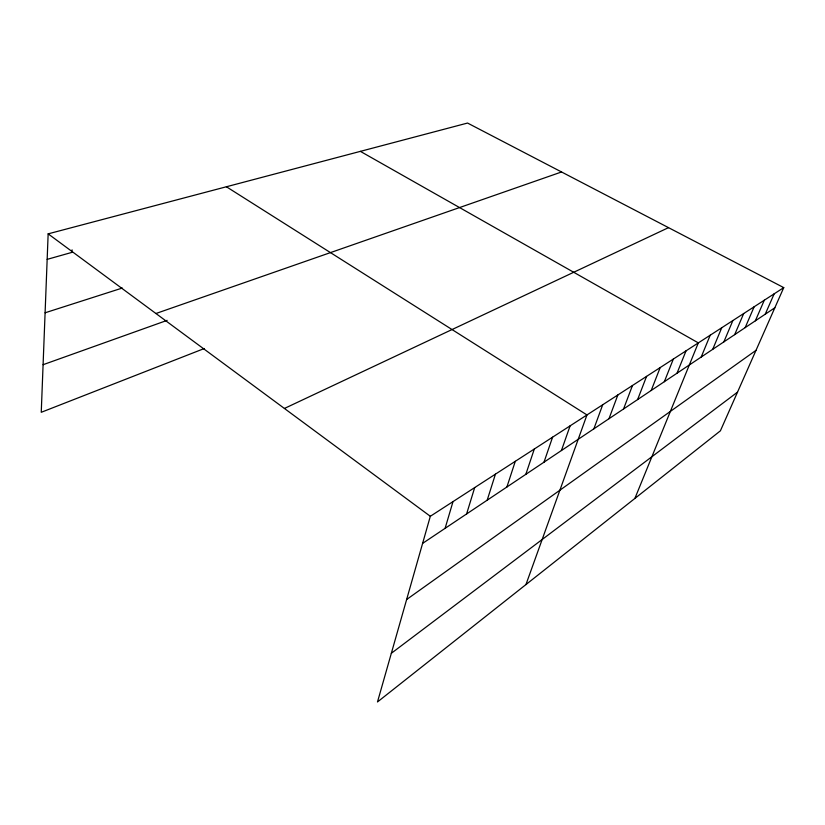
<?xml version="1.0" encoding="UTF-8"?>
<svg xmlns="http://www.w3.org/2000/svg" width="825" height="825" viewBox="0 0 825 825"><rect width="100%" height="100%" fill="white"/><g stroke="black" fill="none" stroke-linecap="round" stroke-linejoin="round"><path stroke-width="1.24" d="M783.75 287.626L430.32 516.285L377.489 701.951L720.4 430.825L783.75 287.626L467.548 123.049L48.149 233.857L41.25 412.294L204.26 348.532M72.084 249.851L71.961 252.368L47.159 259.37M445.098 528.34L453.007 501.61M466.599 513.965L474.684 487.585M487.183 500.198L495.433 474.158M506.901 486.998L515.285 461.309M525.824 474.344L534.322 448.996M543.984 462.196L552.585 437.178M561.423 450.532L570.116 425.834M525.948 584.574L586.967 414.934L226.401 186.759M593.876 428.825L602.704 404.755M608.984 418.718L617.863 394.948M623.556 408.973L632.476 385.492M637.622 399.568L646.573 376.375M651.203 390.472L660.186 367.568M664.342 381.697L673.334 359.061M677.026 373.199L686.039 350.842M634.868 498.465L698.321 342.891L360.381 151.367M701.198 357.039L710.212 335.198M712.717 349.336L721.731 327.752M723.865 341.87L732.878 320.543M734.683 334.641L743.676 313.552M745.171 327.628L754.153 306.776M755.349 320.812L764.311 300.197M765.229 314.201L774.18 293.813M391.339 653.287L737.529 392.123M406.642 599.507L756.009 350.336M422.617 543.376L774.83 307.787M284.419 408.457L668.518 227.648M43.086 364.702L167.135 320.358M155.935 313.51L561.557 171.971M45.097 312.788L122.317 288.038M48.149 233.857L430.32 516.285"/></g></svg>
